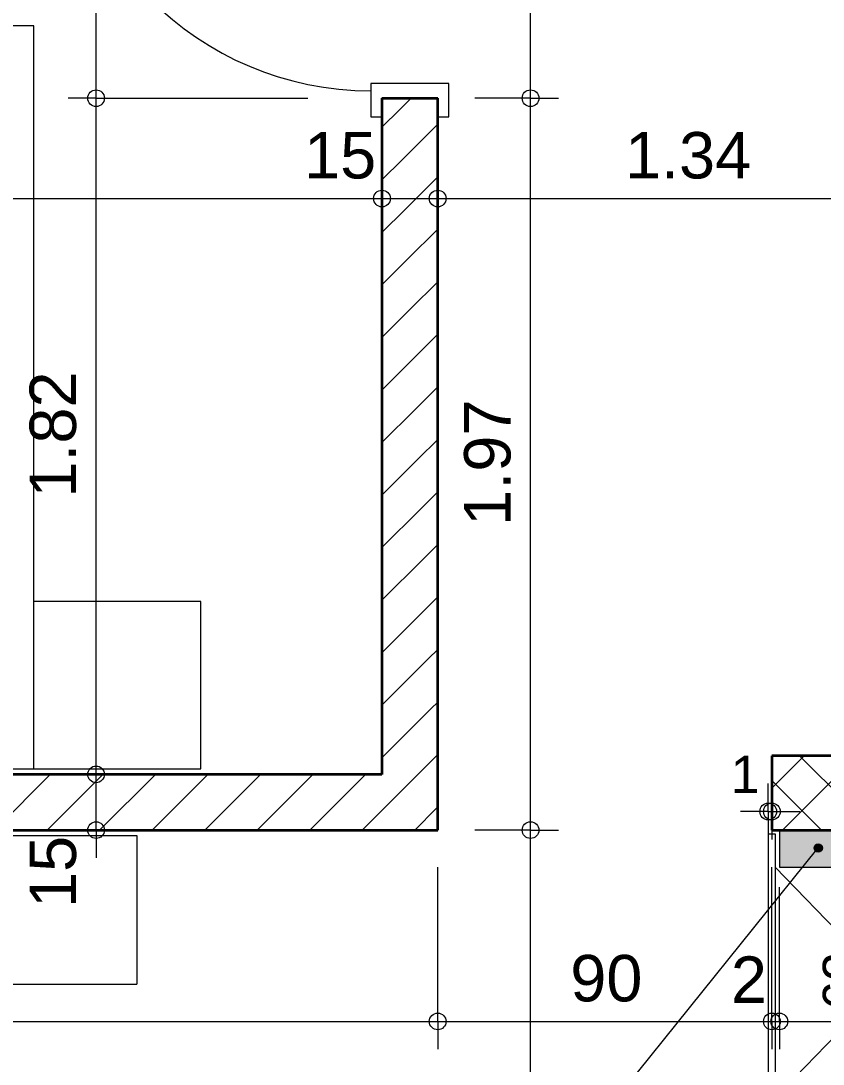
# Model space of a CAD drawing. Header units: metres. Extents: x 0.003 to 0.843, y 0.003 to 0.597.
# Drawn here: x 0.3799 to 0.4231, y 0.2635 to 0.3197 of the extents above; entities that cross this region are included whole.
import ezdxf

# ---------------------------------------------------------------- set-up
doc = ezdxf.new("R2010")
doc.units = ezdxf.units.M
doc.linetypes.add('AUSGEZOGEN', pattern=[0])
for name, color, linetype, lineweight in [('Detailmasse', 7, 'AUSGEZOGEN', 13), ('Kueche', 7, 'AUSGEZOGEN', 18), ('Leichtbauwaende', 7, 'AUSGEZOGEN', 18), ('Moebel', 253, 'AUSGEZOGEN', 13), ('Text Werkplan Ausfuehrung', 7, 'AUSGEZOGEN', 25), ('Tuerzarge', 7, 'AUSGEZOGEN', 13), ('Wand Beton bewehrt', 7, 'AUSGEZOGEN', 35), ('Wand Mauerwerk tragend', 7, 'AUSGEZOGEN', 35), ('Werkplan- Ausfuehrungsmasse', 7, 'AUSGEZOGEN', 13)]:
    doc.layers.add(name, color=color, linetype=linetype, lineweight=lineweight)
doc.styles.add('ARIAL', font='ARIAL.TTF')

msp = doc.modelspace()

# ---------------------------------------------------------------- hatches: boundary and pattern name
at = {"layer": 'Leichtbauwaende', "linetype": 'AUSGEZOGEN', "lineweight": 13}
msp.add_hatch(color=254, dxfattribs=at).paths.add_polyline_path([(0.4738599894754593, 0.2760973608807913), (0.4738599894754593, 0.2740973609254947), (0.4207599906623366, 0.2740973609254947), (0.4207599906623366, 0.2760973608807913)], flags=16)
at = {"layer": 'Text Werkplan Ausfuehrung', "linetype": 'AUSGEZOGEN', "lineweight": 13}
for points in [[(0.4226325426851559, 0.2751669931046491), (0.4230290016052367, 0.2749920153167614), (0.4226785991020732, 0.2752743568293687)], [(0.4226785991020732, 0.2752743568293687), (0.4230750589627785, 0.2750993802088515), (0.4227737129747375, 0.2753421937770012)], [(0.4226785991020732, 0.2752743568293687), (0.4230290016052367, 0.2749920153167614), (0.4230750589627785, 0.2750993802088515)], [(0.4227737129747375, 0.2753421937770012), (0.4230628079522637, 0.2752132745068456), (0.4228876072799118, 0.2753544447964271)], [(0.4227737129747375, 0.2753421937770012), (0.4230750589627785, 0.2750993802088515), (0.4230628079522637, 0.2752132745068456)], [(0.4228876072799118, 0.2753544447964271), (0.4230628079522637, 0.2752132745068456), (0.4229949721720019, 0.2753083874388851)], [(0.4226447937117622, 0.275053098808386), (0.4229338886731969, 0.2749241795364996), (0.4226325426851559, 0.2751669931046491)], [(0.4226325426851559, 0.2751669931046491), (0.4229338886731969, 0.2749241795364996), (0.4230290016052367, 0.2749920153167614)], [(0.4228199943841141, 0.2749119285188044), (0.4226447937117622, 0.275053098808386), (0.4227126306593947, 0.2749579849357218)], [(0.4226447937117622, 0.275053098808386), (0.4228199943841141, 0.2749119285188044), (0.4229338886731969, 0.2749241795364996)]]:
    msp.add_hatch(color=7, dxfattribs=at).paths.add_polyline_path(points)

# ---------------------------------------------------------------- linework, layer by layer
at = {"layer": 'Detailmasse', "color": 240, "linetype": 'AUSGEZOGEN', "lineweight": 13}
for p, q in [((0.4201599906757476, 0.2770973608584395), (0.4201599906757476, 0.278597360871478)), ((0.4203599906712773, 0.2770973608584395), (0.4203599906712773, 0.278597360871478)), ((0.4201599906757476, 0.2770973608584395), (0.4186599936839493, 0.2770973608584395)), ((0.4201599906757476, 0.2770973608584395), (0.4201599906757476, 0.2755973638666414)), ((0.4201599906757476, 0.2770973608584395), (0.4201599906757476, 0.2770973608584395)), ((0.4201599906757476, 0.2770973608584395), (0.4203599906712773, 0.2770973608584395)), ((0.4203599906712773, 0.2770973608584395), (0.4203599906712773, 0.2755973638666414)), ((0.4203599906712773, 0.2770973608584395), (0.4203599906712773, 0.2770973608584395)), ((0.4203599906712773, 0.2770973608584395), (0.4218599906843158, 0.2770973608584395))]:
    msp.add_line(p, q, dxfattribs=at)
for centre in [(0.4201599906757476, 0.2770973608584395), (0.4203599906712773, 0.2770973608584395)]:
    msp.add_circle(centre, 0.0004500000039115547, dxfattribs=at)
at = {"layer": 'Kueche', "color": 7, "linetype": 'AUSGEZOGEN', "lineweight": 18}
for p, q in [((0.4201599906757476, 0.2758973608852616), (0.4205399906672539, 0.2758973608852616)), ((0.4201599906757476, 0.2758973608852616), (0.4201599906757476, 0.2616973612026564)), ((0.4205399906672539, 0.2758973608852616), (0.4205399906672539, 0.2616973612026564)), ((0.432539990399033, 0.2740973609254947), (0.4205399906672539, 0.2616973612026564)), ((0.432539990399033, 0.2616973612026564), (0.4205399906672539, 0.2740973609254947))]:
    msp.add_line(p, q, dxfattribs=at)
at = {"layer": 'Leichtbauwaende', "color": 7, "linetype": 'AUSGEZOGEN', "lineweight": 13}
for p, q in [((0.4207599906623366, 0.2760973608807913), (0.4207599906623366, 0.2740973609254947)), ((0.4207599906623366, 0.2740973609254947), (0.4738599894754593, 0.2740973609254947))]:
    msp.add_line(p, q, dxfattribs=at)
at = {"layer": 'Moebel', "color": 253, "linetype": 'AUSGEZOGEN', "lineweight": 13}
for p, q in [((0.380609991559759, 0.3193973599129609), (0.3446099923644217, 0.3193973599129609)), ((0.380609991559759, 0.2793973608070305), (0.380609991559759, 0.3193973599129609)), ((0.3896099913585934, 0.2883973606058648), (0.380609991559759, 0.2883973606058648)), ((0.3896099913585934, 0.2793973608070305), (0.3896099913585934, 0.2883973606058648)), ((0.3446099923644217, 0.2793973608070305), (0.380609991559759, 0.2793973608070305)), ((0.380609991559759, 0.2793973608070305), (0.3896099913585934, 0.2793973608070305)), ((0.3261599927768115, 0.2757972636331983), (0.386159991435707, 0.275797426990298)), ((0.386159991435707, 0.2757973195284039), (0.386159991435707, 0.2677973046624779)), ((0.3261599927768115, 0.2677972380210831), (0.386159991435707, 0.2677973046624779))]:
    msp.add_line(p, q, dxfattribs=at)
at = {"layer": 'Text Werkplan Ausfuehrung', "color": 7, "linetype": 'AUSGEZOGEN', "lineweight": 13}
for p, q in [((0.4226785991020732, 0.2752743568293687), (0.4226785991020732, 0.2752743568293687)), ((0.4229949721720019, 0.2753083874388851), (0.4229949721720019, 0.2753083874388851)), ((0.4104087218710817, 0.259688106595504), (0.4228538009417959, 0.2751331855991625)), ((0.4227126306593947, 0.2749579849357218), (0.4227126306593947, 0.2749579849357218)), ((0.4230290016052367, 0.2749920153167614), (0.4230290016052367, 0.2749920153167614))]:
    msp.add_line(p, q, dxfattribs=at)
msp.add_circle((0.4228538009417959, 0.2751331855991625), 0.0002250000019557774, dxfattribs=at)
at = {"layer": 'Tuerzarge', "color": 7, "linetype": 'AUSGEZOGEN', "lineweight": 13}
msp.add_lwpolyline([(0.4008599911071363, 0.3162973599822512), (0.3987599911540749, 0.3162973599822512), (0.3987599911540749, 0.3144973600224844), (0.3993599911406638, 0.3144973600224844), (0.3993599911406638, 0.3154973600001326), (0.4023599910736086, 0.3154973600001326), (0.4023599910736086, 0.3144973600224844), (0.4029599910601976, 0.3144973600224844), (0.4029599910601976, 0.3162973599822512), (0.4008599911071363, 0.3162973599822512)], dxfattribs=at)
msp.add_arc((0.3987599911540749, 0.3326973596156827), 0.01679999962449074, 180, 270, dxfattribs=at)
at = {"layer": 'Wand Beton bewehrt', "color": 7, "linetype": 'AUSGEZOGEN', "lineweight": 35}
for p, q in [((0.4291599904745819, 0.2800973607913843), (0.4203599906712773, 0.2800973607913843)), ((0.4203599906712773, 0.2800973607913843), (0.4203599906712773, 0.2760973608807913)), ((0.4203599906712773, 0.2760973608807913), (0.4207599906623366, 0.2760973608807913)), ((0.4207599906623366, 0.2760973608807913), (0.4738599894754593, 0.2760973608807913))]:
    msp.add_line(p, q, dxfattribs=at)
at = {"layer": 'Wand Beton bewehrt', "color": 7, "linetype": 'AUSGEZOGEN', "lineweight": 13}
for p, q in [((0.4203599906712773, 0.27836150934063), (0.4220958421220315, 0.2800973607913843)), ((0.4209242693361847, 0.2760973608807913), (0.4249242692467777, 0.2800973607913843)), ((0.4258527437893362, 0.2760973608807913), (0.4218527438787433, 0.2800973607913843)), ((0.4230243166645901, 0.2760973608807913), (0.4203599906712773, 0.2787616868741042))]:
    msp.add_line(p, q, dxfattribs=at)
at = {"layer": 'Wand Mauerwerk tragend', "color": 7, "linetype": 'AUSGEZOGEN', "lineweight": 35}
for p, q in [((0.3993599911406638, 0.3154973600001326), (0.4023599910736086, 0.3154973600001326)), ((0.3993599911406638, 0.3154973600001326), (0.3993599911406638, 0.279097360813736)), ((0.4023599910736086, 0.2760973608807913), (0.4023599910736086, 0.3154973600001326)), ((0.3993599911406638, 0.279097360813736), (0.3259599927812817, 0.279097360813736)), ((0.3259599927812817, 0.2760973608807913), (0.3993599911406638, 0.2760973608807913)), ((0.3993599911406638, 0.2760973608807913), (0.4023599910736086, 0.2760973608807913))]:
    msp.add_line(p, q, dxfattribs=at)
at = {"layer": 'Wand Mauerwerk tragend', "color": 7, "linetype": 'AUSGEZOGEN', "lineweight": 13}
for p, q in [((0.3784978624649917, 0.2760973608807913), (0.3814978623979366, 0.2790973608137361)), ((0.381326289589738, 0.2760973608807913), (0.3843262895226828, 0.2790973608137361)), ((0.3841547167144841, 0.2760973608807913), (0.387154716647429, 0.2790973608137361)), ((0.3869831438392303, 0.2760973608807913), (0.3899831437721751, 0.2790973608137361)), ((0.3898115709639766, 0.2760973608807913), (0.3928115708969213, 0.2790973608137361)), ((0.3926399980887227, 0.2760973608807913), (0.3956399980216675, 0.2790973608137361)), ((0.3954684252134689, 0.2760973608807913), (0.3984684251464137, 0.2790973608137361)), ((0.3982968523382151, 0.2760973608807913), (0.3993599911406638, 0.2771604996832401))]:
    msp.add_line(p, q, dxfattribs=at)
for points in [[(0.3993599911406638, 0.3139300523049403), (0.400318356505754, 0.3148884176700305), (0.400318356505754, 0.3148884176700305), (0.4009272988358562, 0.3154973600001327)], [(0.3993599911406639, 0.3111016251801942), (0.4004597778619913, 0.3122014119015216), (0.4004597778619913, 0.3122014119015216), (0.4023599910736087, 0.3141016251131389)], [(0.3993599911406638, 0.3082731980554479), (0.4006011992182286, 0.3095144061330127), (0.4006011992182286, 0.3095144061330127), (0.4023599910736086, 0.3112731979883928)], [(0.3993599911406639, 0.3054447709307018), (0.400742620574466, 0.3068274003645038), (0.400742620574466, 0.3068274003645038), (0.4023599910736087, 0.3084447708636465)], [(0.3993599911406638, 0.3026163438059555), (0.4008840419307033, 0.304140394595995), (0.4008840419307033, 0.304140394595995), (0.4023599910736086, 0.3056163437389004)], [(0.3993599911406639, 0.2997879166812094), (0.4010254632869406, 0.3014533888274861), (0.4010254632869406, 0.3014533888274861), (0.4023599910736087, 0.3027879166141542)], [(0.3993599911406638, 0.2969594895564632), (0.4011668846431779, 0.2987663830589772), (0.4011668846431779, 0.2987663830589772), (0.4023599910736086, 0.2999594894894079)], [(0.3993599911406639, 0.2941310624317169), (0.4013083059994151, 0.2960793772904683), (0.4013083059994151, 0.2960793772904683), (0.4023599910736087, 0.2971310623646619)], [(0.3993599911406638, 0.2913026353069708), (0.4014497273556524, 0.2933923715219594), (0.4014497273556524, 0.2933923715219594), (0.4023599910736086, 0.2943026352399155)], [(0.3993599911406639, 0.2884742081822247), (0.4015911487118898, 0.2907053657534506), (0.4015911487118898, 0.2907053657534506), (0.4023599910736087, 0.2914742081151694)], [(0.3993599911406638, 0.2856457810574784), (0.4017325700681271, 0.2880183599849417), (0.4017325700681271, 0.2880183599849417), (0.4023599910736086, 0.2886457809904232)], [(0.3993599911406639, 0.2828173539327324), (0.4018739914243644, 0.2853313542164329), (0.4018739914243644, 0.2853313542164329), (0.4023599910736087, 0.2858173538656771)], [(0.3993599911406638, 0.279988926807986), (0.4020154127806017, 0.2826443484479239), (0.4020154127806017, 0.2826443484479239), (0.4023599910736086, 0.2829889267409308)], [(0.3993599911406639, 0.27716049968324), (0.402156834136839, 0.2799573426794151), (0.402156834136839, 0.2799573426794151), (0.4023599910736087, 0.2801604996161848)], [(0.4011252794629613, 0.2760973608807913), (0.4022982554930764, 0.2772703369109062), (0.4022982554930764, 0.2772703369109062), (0.4023599910736086, 0.2773320724914385)]]:
    msp.add_lwpolyline(points, dxfattribs=at)
at = {"layer": 'Werkplan- Ausfuehrungsmasse', "color": 7, "linetype": 'AUSGEZOGEN', "lineweight": 13}
for p, q in [((0.3839599914848807, 0.3154973600001326), (0.3839599914848807, 0.333097359606742)), ((0.4073599909618499, 0.3154973600001326), (0.4073599909618499, 0.333097359606742)), ((0.3839599914848807, 0.3154973600001326), (0.3824599914718422, 0.3154973600001326)), ((0.3839599914848807, 0.3154973600001326), (0.385459988476679, 0.3154973600001326)), ((0.4073599909618499, 0.3154973600001326), (0.4058599909488114, 0.3154973600001326)), ((0.4073599909618499, 0.3154973600001326), (0.4088599879536481, 0.3154973600001326)), ((0.4073599909618499, 0.2760973608807913), (0.4073599909618499, 0.3154973600001326)), ((0.3993599911406638, 0.3100973601208343), (0.3993599911406638, 0.311597360133873)), ((0.4023599910736086, 0.3100973601208343), (0.4023599910736086, 0.311597360133873)), ((0.325859992783517, 0.3100973601208343), (0.3993599911406638, 0.3100973601208343)), ((0.3993599911406638, 0.3100973601208343), (0.3993599911406638, 0.3085973631290361)), ((0.3993599911406638, 0.3100973601208343), (0.3993599911406638, 0.3100973601208343)), ((0.3993599911406638, 0.3100973601208343), (0.4023599910736086, 0.3100973601208343)), ((0.4023599910736086, 0.3100973601208343), (0.4023599910736086, 0.3085973631290361)), ((0.4023599910736086, 0.3100973601208343), (0.4023599910736086, 0.3100973601208343)), ((0.4023599910736086, 0.3100973601208343), (0.4291599904745819, 0.3100973601208343)), ((0.3839599914848807, 0.279097360813736), (0.3824599914718422, 0.279097360813736)), ((0.3839599914848807, 0.279097360813736), (0.385459988476679, 0.279097360813736)), ((0.3839599914848807, 0.279097360813736), (0.3839599914848807, 0.279097360813736)), ((0.3839599914848807, 0.2760973608807913), (0.3839599914848807, 0.279097360813736)), ((0.3839599914848807, 0.2760973608807913), (0.3824599914718422, 0.2760973608807913)), ((0.3839599914848807, 0.2760973608807913), (0.385459988476679, 0.2760973608807913)), ((0.3839599914848807, 0.2760973608807913), (0.3839599914848807, 0.2760973608807913)), ((0.3839599914848807, 0.2760973608807913), (0.3839599914848807, 0.2745973638889931)), ((0.4073599909618499, 0.2760973608807913), (0.4058599909488114, 0.2760973608807913)), ((0.4073599909618499, 0.2760973608807913), (0.4088599879536481, 0.2760973608807913)), ((0.4023599910736086, 0.2657972380657866), (0.4023599910736086, 0.2672972380788251)), ((0.4203599906712773, 0.2657972380657866), (0.4203599906712773, 0.2672972380788251)), ((0.4207599906623366, 0.2657972380657866), (0.4207599906623366, 0.2672972380788251)), ((0.325959992781282, 0.2657972380657866), (0.4023599910736086, 0.2657972380657866)), ((0.4023599910736086, 0.2657972380657866), (0.4023599910736086, 0.2642972410739884)), ((0.4023599910736086, 0.2657972380657866), (0.4203599906712773, 0.2657972380657866)), ((0.4203599906712773, 0.2657972380657866), (0.4203599906712773, 0.2642972410739884)), ((0.4203599906712773, 0.2657972380657866), (0.4207599906623366, 0.2657972380657866)), ((0.4207599906623366, 0.2657972380657866), (0.4207599906623366, 0.2642972410739884)), ((0.4207599906623366, 0.2657972380657866), (0.4738599894754593, 0.2657972380657866))]:
    msp.add_line(p, q, dxfattribs=at)
for points in [[(0.3839599914848807, 0.3154973600001326), (0.384864244041224, 0.3154973600001326), (0.384864244041224, 0.3154973600001326), (0.3873755778377219, 0.3154973600001326), (0.3873755778377219, 0.3154973600001326), (0.3953599912300708, 0.3154973600001326)], [(0.3839599914848807, 0.279097360813736), (0.3839599914848807, 0.2801742748760744), (0.3839599914848807, 0.2801742748760744), (0.3839599914848807, 0.295810942324777), (0.3839599914848807, 0.295810942324777), (0.3839599914848807, 0.3154973600001326)], [(0.4073599909618499, 0.3154973600001326), (0.4067349909969861, 0.3154973600001327), (0.4067349909969861, 0.3154973600001327), (0.4067349909969861, 0.3154973600001326), (0.4067349909969861, 0.3154973600001326), (0.4067349909969861, 0.3154973600001326), (0.4067349909969861, 0.3154973600001326), (0.4067349909969861, 0.3154973600001326), (0.4067349909969861, 0.3154973600001326), (0.4067349909969861, 0.3154973600001326), (0.4067349909969861, 0.3154973600001326), (0.4067349909969861, 0.3154973600001326), (0.4067349909969861, 0.3154973600001326), (0.4067349909969861, 0.3154973600001326), (0.4067349909969861, 0.3154973600001326), (0.4067349909969861, 0.3154973600001326), (0.4067349909969861, 0.3154973600001326), (0.406734990996986, 0.3154973600001326), (0.406734990996986, 0.3154973600001326), (0.4066628274594993, 0.3154973600001326), (0.4066628274594993, 0.3154973600001326), (0.4043599910289051, 0.3154973600001326)], [(0.4073599909618499, 0.2760973608807913), (0.4067349909969861, 0.2760973608807913), (0.4067349909969861, 0.2760973608807913), (0.4067349909969861, 0.2760973608807913), (0.4067349909969861, 0.2760973608807913), (0.4067349909969861, 0.2760973608807913), (0.4067349909969861, 0.2760973608807913), (0.4067349909969861, 0.2760973608807913), (0.4067349909969861, 0.2760973608807913), (0.4067349909969861, 0.2760973608807913), (0.4067349909969861, 0.2760973608807913), (0.4067349909969861, 0.2760973608807913), (0.4067349909969861, 0.2760973608807913), (0.4067349909969861, 0.2760973608807913), (0.4067349909969861, 0.2760973608807913), (0.4067349909969861, 0.2760973608807913), (0.4067349909969861, 0.2760973608807913), (0.4067349909969861, 0.2760973608807913), (0.4067349909969861, 0.2760973608807913), (0.406734990996986, 0.2760973608807913), (0.406734990996986, 0.2760973608807913), (0.4066813552656822, 0.2760973608807913), (0.4066813552656822, 0.2760973608807913), (0.4043599910289051, 0.2760973608807913)], [(0.4073599909618499, 0.1661973633372477), (0.40735999096185, 0.1919270758467319), (0.40735999096185, 0.1919270758467319), (0.40735999096185, 0.207059334668058), (0.40735999096185, 0.207059334668058), (0.4073599909618499, 0.2760973608807913)], [(0.4023599910736086, 0.2657972380657866), (0.4023599910736086, 0.2664222380307919), (0.4023599910736086, 0.2664222380307919), (0.4023599910736086, 0.2664222380314873), (0.4023599910736086, 0.2664222380314873), (0.4023599910736086, 0.2664222380315323), (0.4023599910736086, 0.2664222380315323), (0.4023599910736086, 0.2664222380315736), (0.4023599910736086, 0.2664222380315736), (0.4023599910736086, 0.2664222380318292), (0.4023599910736086, 0.2664222380318292), (0.4023599910736086, 0.2664222380325236), (0.4023599910736086, 0.2664222380325236), (0.4023599910736086, 0.2664222380325236), (0.4023599910736086, 0.2664222380325236), (0.4023599910736086, 0.2664222380366878), (0.4023599910736086, 0.2664222380366878), (0.4023599910736086, 0.2664222380417242), (0.4023599910736086, 0.2664222380417242), (0.4023599910736086, 0.2664891781222892), (0.4023599910736086, 0.2664891781222892), (0.4023599910736086, 0.2665227824759054), (0.4023599910736086, 0.2665227824759054), (0.4023599910736086, 0.2740973609254947)], [(0.4203599906712773, 0.2657972380657866), (0.4203599906712773, 0.2664222380312624), (0.4203599906712773, 0.2664222380312624), (0.4203599906712773, 0.2664222380313171), (0.4203599906712773, 0.2664222380313171), (0.4203599906712772, 0.2664222380313674), (0.4203599906712772, 0.2664222380313674), (0.4203599906712773, 0.2664222380316785), (0.4203599906712773, 0.2664222380316785), (0.4203599906712773, 0.2664222380325236), (0.4203599906712773, 0.2664222380325236), (0.4203599906712773, 0.2664222380325236), (0.4203599906712773, 0.2664222380325236), (0.4203599906712773, 0.2664222380375917), (0.4203599906712773, 0.2664222380375917), (0.4203599906712773, 0.2665037095955715), (0.4203599906712773, 0.2665037095955715), (0.4203599906712773, 0.2665446088418068), (0.4203599906712773, 0.2665446088418068), (0.4203599906712773, 0.2740973609254947)], [(0.4207599906623366, 0.2657972380657866), (0.4207599906623367, 0.2664222380312575), (0.4207599906623367, 0.2664222380312575), (0.4207599906623367, 0.2664222380313123), (0.4207599906623367, 0.2664222380313123), (0.4207599906623365, 0.2664222380313628), (0.4207599906623365, 0.2664222380313628), (0.4207599906623367, 0.2664222380316752), (0.4207599906623367, 0.2664222380316752), (0.4207599906623365, 0.2664222380325236), (0.4207599906623365, 0.2664222380325236), (0.4207599906623367, 0.2664222380325237), (0.4207599906623367, 0.2664222380325237), (0.4207599906623365, 0.2664222380376119), (0.4207599906623365, 0.2664222380376119), (0.4207599906623365, 0.2665040325172001), (0.4207599906623365, 0.2665040325172001), (0.4207599906623367, 0.2665450938721601), (0.4207599906623367, 0.2665450938721601), (0.4207599906623366, 0.273019358868371)]]:
    msp.add_lwpolyline(points, dxfattribs=at)
for centre in [(0.3839599914848807, 0.3154973600001326), (0.4073599909618499, 0.3154973600001326), (0.3993599911406638, 0.3100973601208343), (0.4023599910736086, 0.3100973601208343), (0.3839599914848807, 0.279097360813736), (0.3839599914848807, 0.2760973608807913), (0.4073599909618499, 0.2760973608807913), (0.4023599910736086, 0.2657972380657866), (0.4203599906712773, 0.2657972380657866), (0.4207599906623366, 0.2657972380657866)]:
    msp.add_circle(centre, 0.0004500000039115547, dxfattribs=at)

# ---------------------------------------------------------------- texts
at = {"layer": 'Detailmasse', "color": 240, "linetype": 'AUSGEZOGEN', "lineweight": 13, "insert": (0.4181410427147731, 0.2780973608360878), "char_height": 0.002, "width": 0.001, "attachment_point": 7, "style": 'ARIAL'}
msp.add_mtext('1', dxfattribs=at)
at = {"layer": 'Werkplan- Ausfuehrungsmasse', "color": 7, "linetype": 'AUSGEZOGEN', "lineweight": 13, "char_height": 0.0025, "width": 0.00125, "attachment_point": 7, "style": 'ARIAL'}
for s, insert in [('15', (0.3951651071365925, 0.3111399931125365)), ('1.34', (0.4124457002505663, 0.3111416984330985)), ('90', (0.4095011914148929, 0.2668398710574883)), ('2', (0.4181518051754686, 0.2667972380434349))]:
    msp.add_mtext(s, dxfattribs=dict(at, insert=insert))
at = {"layer": 'Werkplan- Ausfuehrungsmasse', "color": 7, "linetype": 'AUSGEZOGEN', "lineweight": 13, "char_height": 0.0025, "width": 0.00125, "attachment_point": 7, "rotation": 90.00000250447816, "style": 'ARIAL'}
for s, insert in [('1.82', (0.3829173584931785, 0.2939907438622108)), ('1.97', (0.4063173579701478, 0.2924779539310625)), ('15', (0.3829173584931785, 0.2719024768767199))]:
    msp.add_mtext(s, dxfattribs=dict(at, insert=insert))
at = {"layer": 'Werkplan- Ausfuehrungsmasse', "color": 253, "linetype": 'AUSGEZOGEN', "lineweight": 13, "insert": (0.4251258841527458, 0.2664171427727929), "char_height": 0.002, "width": 0.001, "attachment_point": 7, "rotation": 90.00000250447816, "style": 'ARIAL'}
msp.add_mtext('62', dxfattribs=at)

doc.saveas('drawing.dxf')
